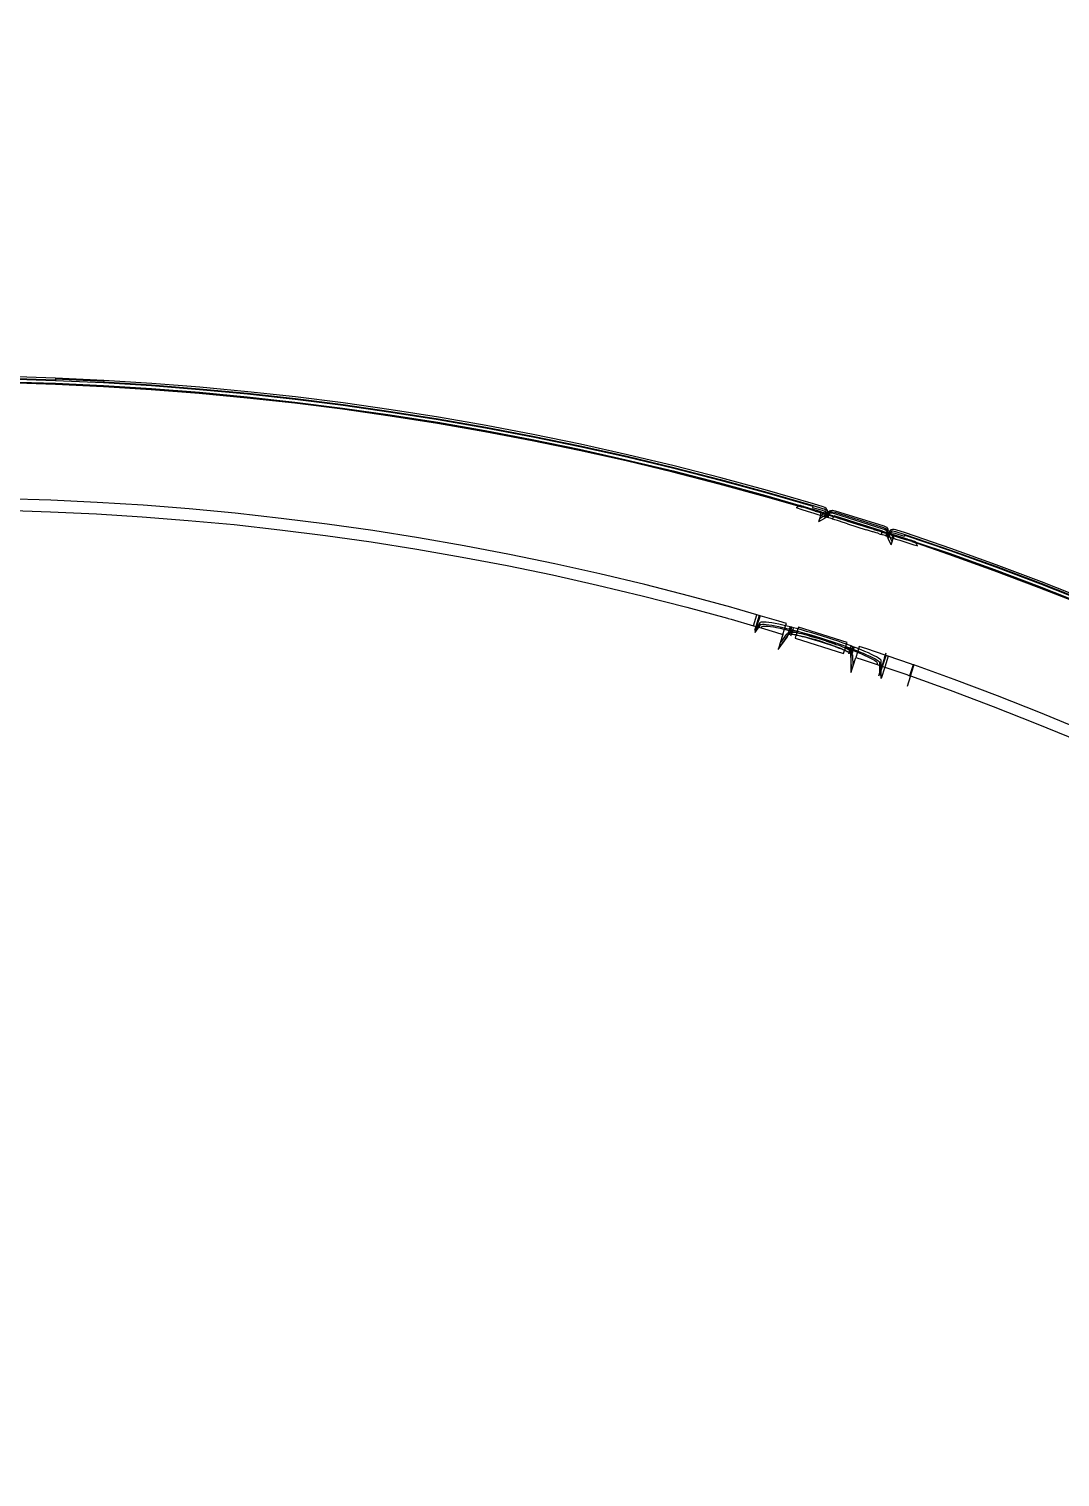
# Model space of a CAD drawing. Header units: millimetres. Extents: x 188.6 to 263.2, y 40.1 to 120.1.
# Drawn here: x 259.927 to 259.9849, y 57.914 to 57.9954 of the extents above; entities that cross this region are included whole.
import ezdxf

# ---------------------------------------------------------------- set-up
doc = ezdxf.new("R2010")
doc.units = ezdxf.units.MM
doc.layers.add('ARQ', color=8, linetype='Continuous')

# ---------------------------------------------------------------- blocks, each defined once
blk = doc.blocks.new('arq-3pav')
at = {"layer": 'ARQ'}
for p, q in [((54.920067, 17.718589), (54.917368, 17.718674)), ((54.91737, 17.718745), (54.92007, 17.71866)), ((54.917373, 17.718904), (54.920076, 17.718819)), ((54.917374, 17.718942), (54.920077, 17.718857)), ((54.920081, 17.718946), (54.917376, 17.719031)), ((54.922763, 17.718462), (54.920067, 17.718589)), ((54.92007, 17.71866), (54.922767, 17.718533)), ((54.920077, 17.718857), (54.920076, 17.718819)), ((54.920076, 17.718819), (54.922776, 17.718692)), ((54.920079, 17.718906), (54.920077, 17.718857)), ((54.920081, 17.718946), (54.920079, 17.718906)), ((54.920079, 17.718906), (54.922781, 17.718779)), ((54.922783, 17.718819), (54.920081, 17.718946)), ((54.922776, 17.718692), (54.925474, 17.718523)), ((54.922781, 17.718779), (54.922778, 17.71873)), ((54.922778, 17.71873), (54.925476, 17.718561)), ((54.925483, 17.71865), (54.922783, 17.718819)), ((54.925476, 17.718561), (54.928173, 17.718348)), ((54.928181, 17.718437), (54.925483, 17.71865)), ((54.925458, 17.718293), (54.922763, 17.718462)), ((54.922767, 17.718533), (54.925463, 17.718365)), ((54.92815, 17.718081), (54.925458, 17.718293)), ((54.925463, 17.718365), (54.928156, 17.718152)), ((54.925474, 17.718523), (54.92817, 17.71831)), ((54.930837, 17.717828), (54.92815, 17.718081)), ((54.928156, 17.718152), (54.930844, 17.7179)), ((54.92817, 17.71831), (54.930861, 17.718058)), ((54.928173, 17.718348), (54.930864, 17.718095)), ((54.930874, 17.718184), (54.928181, 17.718437)), ((54.933522, 17.717532), (54.930837, 17.717828)), ((54.930844, 17.7179), (54.93353, 17.717603)), ((54.930861, 17.718058), (54.933549, 17.71776)), ((54.930864, 17.718095), (54.933553, 17.717798)), ((54.933564, 17.717887), (54.930874, 17.718184)), ((54.933549, 17.71776), (54.936231, 17.717423)), ((54.933553, 17.717798), (54.936236, 17.717461)), ((54.936247, 17.717549), (54.933564, 17.717887)), ((54.9362, 17.717195), (54.933522, 17.717532)), ((54.93353, 17.717603), (54.93621, 17.717266)), ((54.938874, 17.716814), (54.9362, 17.717195)), ((54.93621, 17.717266), (54.938884, 17.716885)), ((54.936231, 17.717423), (54.938908, 17.717042)), ((54.936236, 17.717461), (54.938914, 17.71708)), ((54.938927, 17.717168), (54.936247, 17.717549)), ((54.938908, 17.717042), (54.941578, 17.716621)), ((54.938914, 17.71708), (54.941585, 17.716658)), ((54.941599, 17.716746), (54.938927, 17.717168)), ((54.941541, 17.716393), (54.938874, 17.716814)), ((54.938884, 17.716885), (54.941552, 17.716464)), ((54.944201, 17.715929), (54.941541, 17.716393)), ((54.941552, 17.716464), (54.944214, 17.716)), ((54.941578, 17.716621), (54.944242, 17.716156)), ((54.941585, 17.716658), (54.944249, 17.716193)), ((54.944265, 17.716281), (54.941599, 17.716746)), ((54.944242, 17.716156), (54.946897, 17.715652)), ((54.944249, 17.716193), (54.946905, 17.715689)), ((54.946922, 17.715777), (54.944265, 17.716281)), ((54.946852, 17.715426), (54.944201, 17.715929)), ((54.944214, 17.716), (54.946866, 17.715496)), ((54.949497, 17.71488), (54.946852, 17.715426)), ((54.946866, 17.715496), (54.949512, 17.71495)), ((54.946897, 17.715652), (54.949545, 17.715105)), ((54.946905, 17.715689), (54.949553, 17.715142)), ((54.949572, 17.715229), (54.946922, 17.715777)), ((54.952133, 17.714291), (54.949497, 17.71488)), ((54.949512, 17.71495), (54.952149, 17.714361)), ((54.949545, 17.715105), (54.952185, 17.714516)), ((54.949553, 17.715142), (54.952193, 17.714553)), ((54.952214, 17.71464), (54.949572, 17.715229)), ((54.952185, 17.714516), (54.954813, 17.713888)), ((54.952193, 17.714553), (54.954822, 17.713924)), ((54.954844, 17.714011), (54.952214, 17.71464)), ((54.954758, 17.713664), (54.952133, 17.714291)), ((54.952149, 17.714361), (54.954775, 17.713733)), ((54.957373, 17.712994), (54.954758, 17.713664)), ((54.954775, 17.713733), (54.957391, 17.713064)), ((54.954813, 17.713888), (54.957432, 17.713217)), ((54.954822, 17.713924), (54.957442, 17.713254)), ((54.957465, 17.71334), (54.954844, 17.714011)), ((54.959978, 17.712284), (54.957373, 17.712994)), ((54.957391, 17.713064), (54.959998, 17.712353)), ((54.957432, 17.713217), (54.960041, 17.712506)), ((54.957442, 17.713254), (54.960051, 17.712542)), ((54.960075, 17.712628), (54.957465, 17.71334)), ((54.919811, 17.712085), (54.917215, 17.712167)), ((54.922407, 17.711963), (54.919811, 17.712085)), ((54.961755, 17.711773), (54.959978, 17.712284)), ((54.959998, 17.712353), (54.961843, 17.711803)), ((54.960041, 17.712506), (54.962638, 17.711753)), ((54.960051, 17.712542), (54.962649, 17.711789)), ((54.962674, 17.711875), (54.960075, 17.712628)), ((54.917199, 17.711523), (54.919786, 17.711442)), ((54.919786, 17.711442), (54.922372, 17.71132)), ((54.922372, 17.71132), (54.924952, 17.711158)), ((54.924998, 17.7118), (54.922407, 17.711963)), ((54.92759, 17.711596), (54.924998, 17.7118)), ((54.930175, 17.711353), (54.92759, 17.711596)), ((54.932758, 17.711067), (54.930175, 17.711353)), ((54.961696, 17.711673), (54.961709, 17.711669)), ((54.961849, 17.711745), (54.961709, 17.711669)), ((54.961709, 17.711669), (54.961748, 17.711657)), ((54.961748, 17.711657), (54.961813, 17.711637)), ((54.961755, 17.711773), (54.961779, 17.711788)), ((54.961849, 17.711745), (54.961755, 17.711773)), ((54.961779, 17.711788), (54.961792, 17.711784)), ((54.961792, 17.711784), (54.961843, 17.711803)), ((54.961792, 17.711784), (54.96183, 17.711771)), ((54.961813, 17.711637), (54.961902, 17.711608)), ((54.96183, 17.711771), (54.961871, 17.711759)), ((54.961843, 17.711803), (54.96192, 17.71179)), ((54.961871, 17.711759), (54.961849, 17.711745)), ((54.961982, 17.711723), (54.961849, 17.711745)), ((54.96192, 17.71179), (54.961871, 17.711759)), ((54.961871, 17.711759), (54.961895, 17.711752)), ((54.961895, 17.711752), (54.961982, 17.711723)), ((54.961902, 17.711608), (54.962015, 17.711572)), ((54.961933, 17.711786), (54.96192, 17.71179)), ((54.961969, 17.711774), (54.961933, 17.711786)), ((54.962031, 17.711755), (54.961969, 17.711774)), ((54.961982, 17.711723), (54.962094, 17.711688)), ((54.962015, 17.711572), (54.962313, 17.711479)), ((54.962031, 17.711755), (54.962067, 17.711744)), ((54.962067, 17.711744), (54.962091, 17.711736)), ((54.962103, 17.711732), (54.962091, 17.711736)), ((54.962116, 17.711728), (54.962091, 17.711736)), ((54.962766, 17.711476), (54.962094, 17.711688)), ((54.962138, 17.711721), (54.962103, 17.711732)), ((54.962138, 17.711721), (54.962116, 17.711728)), ((54.962196, 17.711703), (54.962138, 17.711721)), ((54.962224, 17.711694), (54.962196, 17.711703)), ((54.962224, 17.711694), (54.962249, 17.711686)), ((54.962249, 17.711686), (54.962277, 17.711677)), ((54.962303, 17.711669), (54.962277, 17.711677)), ((54.962331, 17.71166), (54.962303, 17.711669)), ((54.962313, 17.711479), (54.962494, 17.711421)), ((54.962354, 17.711653), (54.962331, 17.71166)), ((54.962354, 17.711653), (54.962378, 17.711645)), ((54.962502, 17.711606), (54.962378, 17.711645)), ((54.962494, 17.711421), (54.962695, 17.711358)), ((54.962607, 17.711574), (54.962502, 17.711606)), ((54.962502, 17.711606), (54.962592, 17.711601)), ((54.962592, 17.711601), (54.963123, 17.711438)), ((54.962646, 17.711561), (54.962607, 17.711574)), ((54.962638, 17.711753), (54.962617, 17.711684)), ((54.962617, 17.711684), (54.96315, 17.711521)), ((54.962678, 17.711551), (54.962646, 17.711561)), ((54.962649, 17.711789), (54.963182, 17.711625)), ((54.963209, 17.711711), (54.962674, 17.711875)), ((54.962678, 17.711551), (54.962707, 17.711542)), ((54.962695, 17.711358), (54.962914, 17.711289)), ((54.962707, 17.711542), (54.962735, 17.711533)), ((54.962735, 17.711533), (54.962763, 17.711524)), ((54.962848, 17.711497), (54.962763, 17.711524)), ((54.962766, 17.711476), (54.962982, 17.711408)), ((54.96287, 17.711491), (54.962848, 17.711497)), ((54.96287, 17.711491), (54.962905, 17.711479)), ((54.962905, 17.711479), (54.96292, 17.711475)), ((54.962914, 17.711289), (54.963062, 17.711243)), ((54.96292, 17.711475), (54.962943, 17.711467)), ((54.962943, 17.711467), (54.962973, 17.711458)), ((54.962973, 17.711458), (54.96299, 17.711452)), ((54.962982, 17.711408), (54.963102, 17.71137)), ((54.963022, 17.711443), (54.96299, 17.711452)), ((54.963056, 17.711224), (54.962998, 17.711039)), ((54.963056, 17.711431), (54.963022, 17.711443)), ((54.963077, 17.711425), (54.963056, 17.711431)), ((54.963062, 17.711243), (54.963056, 17.711224)), ((54.963056, 17.711224), (54.963078, 17.711237)), ((54.963062, 17.711243), (54.963102, 17.71137)), ((54.963062, 17.711243), (54.963078, 17.711237)), ((54.963077, 17.711425), (54.963097, 17.711419)), ((54.963078, 17.711237), (54.963233, 17.711329)), ((54.963078, 17.711237), (54.963151, 17.711215)), ((54.963097, 17.711419), (54.963115, 17.711414)), ((54.963115, 17.711414), (54.963102, 17.71137)), ((54.963102, 17.71137), (54.963216, 17.711335)), ((54.963123, 17.711438), (54.963115, 17.711414)), ((54.963115, 17.711414), (54.96313, 17.711409)), ((54.963157, 17.7114), (54.96313, 17.711409)), ((54.96315, 17.711521), (54.963249, 17.711484)), ((54.963178, 17.711393), (54.963157, 17.7114)), ((54.963214, 17.711382), (54.963178, 17.711393)), ((54.963182, 17.711625), (54.963262, 17.711596)), ((54.963311, 17.711669), (54.963209, 17.711711)), ((54.963258, 17.711369), (54.963214, 17.711382)), ((54.963216, 17.711335), (54.963233, 17.711329)), ((54.963233, 17.711329), (54.963285, 17.71136)), ((54.963233, 17.711329), (54.963358, 17.711291)), ((54.963337, 17.71124), (54.963244, 17.711185)), ((54.963249, 17.711484), (54.96333, 17.711447)), ((54.963285, 17.71136), (54.963258, 17.711369)), ((54.963262, 17.711596), (54.963328, 17.71156)), ((54.963285, 17.71136), (54.963299, 17.711355)), ((54.963299, 17.711355), (54.96333, 17.711345)), ((54.963387, 17.711614), (54.963311, 17.711669)), ((54.96333, 17.711447), (54.963311, 17.711372)), ((54.96333, 17.711345), (54.963311, 17.711372)), ((54.963337, 17.71124), (54.963313, 17.711163)), ((54.963328, 17.71156), (54.963383, 17.711517)), ((54.96333, 17.711345), (54.963343, 17.711341)), ((54.963358, 17.711291), (54.963337, 17.71124)), ((54.963399, 17.711277), (54.963337, 17.71124)), ((54.963343, 17.711341), (54.963367, 17.711334)), ((54.963358, 17.711291), (54.963367, 17.711334)), ((54.963358, 17.711291), (54.963399, 17.711277)), ((54.963363, 17.711148), (54.963399, 17.711277)), ((54.963367, 17.711334), (54.963379, 17.711373)), ((54.963367, 17.711334), (54.963386, 17.711328)), ((54.963367, 17.711334), (54.9634, 17.711323)), ((54.963379, 17.711373), (54.963387, 17.711448)), ((54.963425, 17.711371), (54.963379, 17.711373)), ((54.963387, 17.711448), (54.963383, 17.711517)), ((54.963386, 17.711328), (54.9634, 17.711323)), ((54.963417, 17.711318), (54.963386, 17.711328)), ((54.963439, 17.711547), (54.963387, 17.711614)), ((54.963399, 17.711277), (54.963417, 17.711318)), ((54.963413, 17.711272), (54.963399, 17.711277)), ((54.963417, 17.711318), (54.9634, 17.711323)), ((54.963454, 17.711259), (54.963413, 17.711272)), ((54.963415, 17.711131), (54.963454, 17.711259)), ((54.963417, 17.711318), (54.963441, 17.711288)), ((54.963417, 17.711318), (54.963456, 17.711306)), ((54.963459, 17.711384), (54.963425, 17.711371)), ((54.963465, 17.711466), (54.963439, 17.711547)), ((54.963441, 17.711288), (54.963456, 17.711306)), ((54.963454, 17.711259), (54.963456, 17.711306)), ((54.96347, 17.711301), (54.963454, 17.711259)), ((54.963523, 17.711238), (54.963454, 17.711259)), ((54.963456, 17.711306), (54.963467, 17.711372)), ((54.963456, 17.711306), (54.96347, 17.711301)), ((54.963459, 17.711384), (54.963465, 17.711466)), ((54.963459, 17.711384), (54.963467, 17.711372)), ((54.963512, 17.711407), (54.96347, 17.711301)), ((54.96347, 17.711301), (54.963505, 17.711291)), ((54.96349, 17.711108), (54.963523, 17.711238)), ((54.963505, 17.711291), (54.963517, 17.711287)), ((54.963541, 17.711279), (54.963505, 17.711291)), ((54.96361, 17.711494), (54.963512, 17.711407)), ((54.963517, 17.711287), (54.963541, 17.711279)), ((54.963541, 17.711279), (54.963523, 17.711238)), ((54.963616, 17.711209), (54.963523, 17.711238)), ((54.963617, 17.711483), (54.963535, 17.711405)), ((54.963535, 17.711405), (54.963586, 17.711383)), ((54.963541, 17.711279), (54.963577, 17.711352)), ((54.963541, 17.711279), (54.963569, 17.71127)), ((54.963626, 17.711252), (54.963569, 17.71127)), ((54.963577, 17.711352), (54.963586, 17.711383)), ((54.963639, 17.711438), (54.963586, 17.711383)), ((54.963586, 17.711383), (54.963698, 17.711377)), ((54.963617, 17.711483), (54.96361, 17.711494)), ((54.963617, 17.711483), (54.963736, 17.711524)), ((54.963617, 17.711483), (54.963639, 17.711438)), ((54.963643, 17.711247), (54.963626, 17.711252)), ((54.963639, 17.711438), (54.963745, 17.711439)), ((54.963643, 17.711247), (54.963668, 17.711239)), ((54.963668, 17.711239), (54.963683, 17.711234)), ((54.963683, 17.711234), (54.963722, 17.711222)), ((54.963698, 17.711377), (54.963844, 17.711345)), ((54.963736, 17.711217), (54.963722, 17.711222)), ((54.963736, 17.711524), (54.963892, 17.711498)), ((54.963745, 17.711439), (54.963865, 17.711413)), ((54.963793, 17.711199), (54.963806, 17.711225)), ((54.963806, 17.711225), (54.966535, 17.710365)), ((54.963844, 17.711345), (54.966572, 17.710485)), ((54.963865, 17.711413), (54.966594, 17.710553)), ((54.963892, 17.711498), (54.966621, 17.710638)), ((54.924952, 17.711158), (54.927534, 17.710954)), ((54.927534, 17.710954), (54.93011, 17.710713)), ((54.93011, 17.710713), (54.932683, 17.710428)), ((54.932683, 17.710428), (54.93525, 17.710105)), ((54.935335, 17.710743), (54.932758, 17.711067)), ((54.937908, 17.710377), (54.935335, 17.710743)), ((54.963282, 17.711065), (54.962942, 17.710863)), ((54.962998, 17.711039), (54.962942, 17.710863)), ((54.963244, 17.711185), (54.962998, 17.711039)), ((54.963151, 17.711215), (54.963244, 17.711185)), ((54.963244, 17.711185), (54.963313, 17.711163)), ((54.963313, 17.711163), (54.963282, 17.711065)), ((54.96335, 17.711105), (54.963282, 17.711065)), ((54.963313, 17.711163), (54.963363, 17.711148)), ((54.96335, 17.711105), (54.963363, 17.711148)), ((54.963402, 17.711135), (54.96335, 17.711105)), ((54.963363, 17.711148), (54.963402, 17.711135)), ((54.963415, 17.711131), (54.963402, 17.711135)), ((54.963455, 17.711118), (54.963415, 17.711131)), ((54.96349, 17.711108), (54.963455, 17.711118)), ((54.963522, 17.711098), (54.96349, 17.711108)), ((54.963613, 17.711069), (54.963522, 17.711098)), ((54.963665, 17.711052), (54.963613, 17.711069)), ((54.963733, 17.711172), (54.963616, 17.711209)), ((54.963727, 17.711033), (54.963665, 17.711052)), ((54.963744, 17.711028), (54.963727, 17.711033)), ((54.963785, 17.711157), (54.963733, 17.711172)), ((54.963757, 17.711211), (54.963736, 17.711217)), ((54.963744, 17.711028), (54.963785, 17.711157)), ((54.963863, 17.710989), (54.963744, 17.711028)), ((54.963793, 17.711199), (54.963757, 17.711211)), ((54.963785, 17.711157), (54.963793, 17.711199)), ((54.963873, 17.711127), (54.963785, 17.711157)), ((54.963793, 17.711199), (54.963833, 17.711187)), ((54.964064, 17.711114), (54.963833, 17.711187)), ((54.963941, 17.710966), (54.963863, 17.710989)), ((54.963995, 17.711089), (54.963873, 17.711127)), ((54.96402, 17.71094), (54.963941, 17.710966)), ((54.964033, 17.711077), (54.963995, 17.711089)), ((54.964193, 17.710886), (54.96402, 17.71094)), ((54.964211, 17.711021), (54.964033, 17.711077)), ((54.964064, 17.711114), (54.964111, 17.711099)), ((54.964133, 17.711092), (54.964111, 17.711099)), ((54.964156, 17.711085), (54.964133, 17.711092)), ((54.964156, 17.711085), (54.964208, 17.711069)), ((54.964225, 17.710876), (54.964193, 17.710886)), ((54.964208, 17.711069), (54.964246, 17.711057)), ((54.964276, 17.711001), (54.964211, 17.711021)), ((54.964515, 17.710785), (54.964225, 17.710876)), ((54.964246, 17.711057), (54.964289, 17.711043)), ((54.964563, 17.71091), (54.964276, 17.711001)), ((54.964323, 17.711033), (54.964289, 17.711043)), ((54.964323, 17.711033), (54.964352, 17.711024)), ((54.964352, 17.711024), (54.964367, 17.711019)), ((54.964367, 17.711019), (54.964405, 17.711006)), ((54.964405, 17.711006), (54.964454, 17.710991)), ((54.964454, 17.710991), (54.964488, 17.71098)), ((54.964488, 17.71098), (54.96451, 17.710973)), ((54.96451, 17.710973), (54.964527, 17.710968)), ((54.964579, 17.710764), (54.964515, 17.710785)), ((54.96458, 17.710951), (54.964527, 17.710968)), ((54.964607, 17.710896), (54.964563, 17.71091)), ((54.964579, 17.710764), (54.965636, 17.71043)), ((54.96458, 17.710951), (54.964598, 17.710946)), ((54.964598, 17.710946), (54.964628, 17.710937)), ((54.964843, 17.710821), (54.964607, 17.710896)), ((54.964791, 17.710885), (54.964628, 17.710937)), ((54.96481, 17.710878), (54.964791, 17.710885)), ((54.96481, 17.710878), (54.964877, 17.710858)), ((54.965148, 17.710725), (54.964843, 17.710821)), ((54.964877, 17.710858), (54.965446, 17.710678)), ((54.965454, 17.710629), (54.965148, 17.710725)), ((54.965446, 17.710678), (54.965487, 17.710665)), ((54.96569, 17.710554), (54.965454, 17.710629)), ((54.965513, 17.710657), (54.965487, 17.710665)), ((54.965513, 17.710657), (54.96553, 17.710652)), ((54.965695, 17.7106), (54.96553, 17.710652)), ((54.965701, 17.710411), (54.965636, 17.71043)), ((54.965734, 17.710541), (54.96569, 17.710554)), ((54.965695, 17.7106), (54.965725, 17.710591)), ((54.965991, 17.710319), (54.965701, 17.710411)), ((54.965743, 17.710584), (54.965725, 17.710591)), ((54.966021, 17.710451), (54.965734, 17.710541)), ((54.965796, 17.710568), (54.965743, 17.710584)), ((54.965796, 17.710568), (54.965813, 17.710563)), ((54.965813, 17.710563), (54.965825, 17.710559)), ((54.965825, 17.710559), (54.96584, 17.710554)), ((54.96584, 17.710554), (54.96588, 17.710541)), ((54.96588, 17.710541), (54.965932, 17.710525)), ((54.965932, 17.710525), (54.965957, 17.710518)), ((54.965957, 17.710518), (54.965972, 17.710513)), ((54.965972, 17.710513), (54.966001, 17.710504)), ((54.966034, 17.710493), (54.966001, 17.710504)), ((54.966086, 17.71043), (54.966021, 17.710451)), ((54.966034, 17.710493), (54.966099, 17.710473)), ((54.966263, 17.710374), (54.966086, 17.71043)), ((54.966099, 17.710473), (54.966135, 17.710461)), ((54.966135, 17.710461), (54.966168, 17.710451)), ((54.966168, 17.710451), (54.966212, 17.710437)), ((54.966212, 17.710437), (54.966259, 17.710422)), ((54.966259, 17.710422), (54.966282, 17.710415)), ((54.966282, 17.710415), (54.96634, 17.710396)), ((54.966572, 17.710485), (54.966711, 17.710428)), ((54.966594, 17.710553), (54.966708, 17.710505)), ((54.966621, 17.710638), (54.966763, 17.71057)), ((54.966708, 17.710505), (54.966794, 17.710443)), ((54.966711, 17.710428), (54.966805, 17.710368)), ((54.966763, 17.71057), (54.966838, 17.710467)), ((54.966794, 17.710443), (54.966838, 17.710467)), ((54.966805, 17.710368), (54.966794, 17.710443)), ((54.96685, 17.710472), (54.966838, 17.710467)), ((54.96686, 17.710357), (54.966838, 17.710467)), ((54.96688, 17.710345), (54.96685, 17.710472)), ((54.96702, 17.710418), (54.966952, 17.710367)), ((54.967101, 17.710444), (54.96702, 17.710418)), ((54.967195, 17.710444), (54.967101, 17.710444)), ((54.967302, 17.71042), (54.967195, 17.710444)), ((54.967835, 17.710248), (54.967302, 17.71042)), ((54.93525, 17.710105), (54.937812, 17.709741)), ((54.937812, 17.709741), (54.940369, 17.709337)), ((54.940474, 17.709972), (54.937908, 17.710377)), ((54.943035, 17.709526), (54.940474, 17.709972)), ((54.966023, 17.710309), (54.965991, 17.710319)), ((54.966196, 17.710254), (54.966023, 17.710309)), ((54.966275, 17.710229), (54.966196, 17.710254)), ((54.966301, 17.710362), (54.966263, 17.710374)), ((54.966352, 17.710205), (54.966275, 17.710229)), ((54.966423, 17.710323), (54.966301, 17.710362)), ((54.966406, 17.710375), (54.96634, 17.710396)), ((54.966352, 17.710205), (54.966472, 17.710167)), ((54.966435, 17.710366), (54.966406, 17.710375)), ((54.966513, 17.710297), (54.966423, 17.710323)), ((54.966497, 17.710347), (54.966435, 17.710366)), ((54.966513, 17.710297), (54.966472, 17.710167)), ((54.966488, 17.710162), (54.966472, 17.710167)), ((54.96655, 17.710143), (54.966488, 17.710162)), ((54.966497, 17.710347), (54.96653, 17.710336)), ((54.96653, 17.710336), (54.966513, 17.710297)), ((54.966563, 17.710279), (54.966513, 17.710297)), ((54.966535, 17.710365), (54.96653, 17.710336)), ((54.96653, 17.710336), (54.966562, 17.710326)), ((54.966694, 17.710098), (54.96655, 17.710143)), ((54.966562, 17.710326), (54.966578, 17.710321)), ((54.966681, 17.710242), (54.966563, 17.710279)), ((54.966578, 17.710321), (54.966596, 17.710316)), ((54.966609, 17.710312), (54.966596, 17.710316)), ((54.966622, 17.710307), (54.966609, 17.710312)), ((54.966655, 17.710297), (54.966622, 17.710307)), ((54.96668, 17.710289), (54.966655, 17.710297)), ((54.966741, 17.71027), (54.96668, 17.710289)), ((54.966774, 17.710213), (54.966681, 17.710242)), ((54.966725, 17.710088), (54.966694, 17.710098)), ((54.966774, 17.710213), (54.966725, 17.710088)), ((54.966761, 17.710076), (54.966725, 17.710088)), ((54.966758, 17.710265), (54.966741, 17.71027)), ((54.966758, 17.710265), (54.966783, 17.710257)), ((54.966801, 17.710064), (54.966761, 17.710076)), ((54.966774, 17.710213), (54.966783, 17.710257)), ((54.966842, 17.710191), (54.966774, 17.710213)), ((54.966795, 17.710337), (54.966783, 17.710257)), ((54.966806, 17.710249), (54.966783, 17.710257)), ((54.966819, 17.710246), (54.966783, 17.710257)), ((54.966805, 17.710368), (54.966795, 17.710337)), ((54.966814, 17.71006), (54.966801, 17.710064)), ((54.966805, 17.710368), (54.96686, 17.710357)), ((54.966806, 17.710249), (54.966819, 17.710246)), ((54.966842, 17.710191), (54.966814, 17.71006)), ((54.966839, 17.710005), (54.966814, 17.71006)), ((54.966814, 17.71006), (54.966852, 17.710047)), ((54.966819, 17.710246), (54.966853, 17.710235)), ((54.966852, 17.710047), (54.966839, 17.710005)), ((54.966871, 17.709933), (54.966839, 17.710005)), ((54.966853, 17.710235), (54.966842, 17.710191)), ((54.966897, 17.710174), (54.966842, 17.710191)), ((54.966897, 17.710174), (54.966852, 17.710047)), ((54.966852, 17.710047), (54.966903, 17.710032)), ((54.966853, 17.710235), (54.96688, 17.710345)), ((54.966897, 17.710291), (54.966853, 17.710235)), ((54.966853, 17.710235), (54.966867, 17.71023)), ((54.966867, 17.71023), (54.96687, 17.710207)), ((54.966879, 17.710227), (54.966867, 17.71023)), ((54.96687, 17.710207), (54.966906, 17.710218)), ((54.966871, 17.709933), (54.966903, 17.710032)), ((54.967035, 17.709572), (54.966871, 17.709933)), ((54.966897, 17.710291), (54.966879, 17.710227)), ((54.966879, 17.710227), (54.966906, 17.710218)), ((54.966897, 17.710291), (54.966911, 17.710296)), ((54.966906, 17.710218), (54.966897, 17.710174)), ((54.966927, 17.710108), (54.966897, 17.710174)), ((54.966897, 17.710174), (54.966939, 17.710162)), ((54.966903, 17.710032), (54.966927, 17.710108)), ((54.966903, 17.710032), (54.966971, 17.71001)), ((54.966906, 17.710218), (54.966923, 17.710213)), ((54.966952, 17.710367), (54.966911, 17.710296)), ((54.96693, 17.710266), (54.966911, 17.710296)), ((54.966923, 17.710213), (54.966957, 17.710202)), ((54.966927, 17.710108), (54.966939, 17.710162)), ((54.966971, 17.71001), (54.966927, 17.710108)), ((54.96697, 17.710241), (54.96693, 17.710266)), ((54.966957, 17.710202), (54.966939, 17.710162)), ((54.966939, 17.710162), (54.967063, 17.710122)), ((54.96697, 17.710241), (54.966957, 17.710202)), ((54.966957, 17.710202), (54.96698, 17.710194)), ((54.967006, 17.710307), (54.96697, 17.710241)), ((54.966971, 17.71001), (54.967065, 17.709981)), ((54.96709, 17.709748), (54.966971, 17.71001)), ((54.967025, 17.710201), (54.96698, 17.710194)), ((54.96698, 17.710194), (54.967024, 17.710181)), ((54.967049, 17.710361), (54.967006, 17.710307)), ((54.967024, 17.710181), (54.967038, 17.710176)), ((54.967051, 17.710172), (54.967024, 17.710181)), ((54.967025, 17.710201), (54.967053, 17.710274)), ((54.967035, 17.709572), (54.96709, 17.709748)), ((54.967038, 17.710176), (54.967051, 17.710172)), ((54.967065, 17.710168), (54.967038, 17.710176)), ((54.967049, 17.710361), (54.967118, 17.710365)), ((54.967065, 17.710168), (54.967051, 17.710172)), ((54.967051, 17.710172), (54.967063, 17.710122)), ((54.967053, 17.710274), (54.967139, 17.710258)), ((54.967063, 17.710122), (54.967138, 17.709957)), ((54.967063, 17.710122), (54.967081, 17.710116)), ((54.9671, 17.710157), (54.967065, 17.710168)), ((54.967065, 17.709981), (54.967138, 17.709957)), ((54.967081, 17.710116), (54.967195, 17.710079)), ((54.96709, 17.709748), (54.967149, 17.709933)), ((54.967116, 17.710152), (54.9671, 17.710157)), ((54.967145, 17.710142), (54.967116, 17.710152)), ((54.967118, 17.710365), (54.967193, 17.710356)), ((54.967138, 17.709957), (54.967155, 17.709952)), ((54.967138, 17.709957), (54.967149, 17.709933)), ((54.967139, 17.710258), (54.967242, 17.710231)), ((54.967169, 17.710135), (54.967145, 17.710142)), ((54.967149, 17.709933), (54.967155, 17.709952)), ((54.967155, 17.709952), (54.967195, 17.710079)), ((54.967155, 17.709952), (54.967301, 17.709905)), ((54.967194, 17.710127), (54.967169, 17.710135)), ((54.967193, 17.710356), (54.967275, 17.710335)), ((54.967194, 17.710127), (54.967209, 17.710123)), ((54.967195, 17.710079), (54.967209, 17.710123)), ((54.967195, 17.710079), (54.967314, 17.710042)), ((54.967209, 17.710123), (54.967216, 17.710147)), ((54.967226, 17.710117), (54.967209, 17.710123)), ((54.967216, 17.710147), (54.967744, 17.709976)), ((54.967246, 17.71011), (54.967226, 17.710117)), ((54.967242, 17.710231), (54.967772, 17.710059)), ((54.967246, 17.71011), (54.967296, 17.710095)), ((54.967275, 17.710335), (54.967807, 17.710163)), ((54.967312, 17.71009), (54.967296, 17.710095)), ((54.967333, 17.710083), (54.967296, 17.710095)), ((54.967301, 17.709905), (54.967521, 17.709837)), ((54.967333, 17.710083), (54.967312, 17.71009)), ((54.967314, 17.710042), (54.967531, 17.709974)), ((54.967351, 17.710077), (54.967333, 17.710083)), ((54.967376, 17.710069), (54.967351, 17.710077)), ((54.967394, 17.710064), (54.967376, 17.710069)), ((54.967408, 17.71006), (54.967394, 17.710064)), ((54.967408, 17.71006), (54.967454, 17.710045)), ((54.967488, 17.710034), (54.967454, 17.710045)), ((54.967514, 17.710026), (54.967488, 17.710034)), ((54.967514, 17.710026), (54.967549, 17.710015)), ((54.967521, 17.709837), (54.9682, 17.709622)), ((54.967531, 17.709974), (54.96773, 17.709911)), ((54.967585, 17.710004), (54.967549, 17.710015)), ((54.967613, 17.709995), (54.967585, 17.710004)), ((54.967613, 17.709995), (54.967645, 17.709985)), ((54.967769, 17.709946), (54.967645, 17.709985)), ((54.96773, 17.709911), (54.967908, 17.709855)), ((54.967744, 17.709976), (54.967821, 17.709929)), ((54.967821, 17.709929), (54.967769, 17.709946)), ((54.967795, 17.710127), (54.967772, 17.710059)), ((54.967795, 17.710127), (54.970353, 17.709254)), ((54.967807, 17.710163), (54.970366, 17.709289)), ((54.967945, 17.70989), (54.967821, 17.709929)), ((54.970395, 17.709374), (54.967835, 17.710248)), ((54.968202, 17.709762), (54.967908, 17.709855)), ((54.967945, 17.70989), (54.967969, 17.709882)), ((54.968047, 17.709858), (54.967969, 17.709882)), ((54.968099, 17.709841), (54.968047, 17.709858)), ((54.968127, 17.709833), (54.968099, 17.709841)), ((54.968186, 17.709814), (54.968127, 17.709833)), ((54.968207, 17.709808), (54.968186, 17.709814)), ((54.968186, 17.709814), (54.96822, 17.709804)), ((54.9682, 17.709622), (54.968314, 17.709587)), ((54.968202, 17.709762), (54.968314, 17.709727)), ((54.968232, 17.7098), (54.968207, 17.709808)), ((54.968232, 17.7098), (54.96822, 17.709804)), ((54.968292, 17.709781), (54.968232, 17.7098)), ((54.968354, 17.709761), (54.968292, 17.709781)), ((54.968314, 17.709727), (54.968402, 17.7097)), ((54.96839, 17.70975), (54.968354, 17.709761)), ((54.968403, 17.709746), (54.96839, 17.70975)), ((54.968402, 17.7097), (54.968426, 17.709692)), ((54.968403, 17.709746), (54.968474, 17.709712)), ((54.968426, 17.709692), (54.968403, 17.709746)), ((54.968426, 17.709692), (54.968466, 17.709679)), ((54.968436, 17.709668), (54.968426, 17.709692)), ((54.968507, 17.709526), (54.968436, 17.709668)), ((54.968466, 17.709679), (54.968504, 17.709667)), ((54.968474, 17.709712), (54.968504, 17.709667)), ((54.968474, 17.709712), (54.970301, 17.709104)), ((54.968504, 17.709667), (54.968517, 17.709663)), ((54.970277, 17.709036), (54.968517, 17.709663)), ((54.940369, 17.709337), (54.94292, 17.708892)), ((54.94292, 17.708892), (54.945462, 17.70841)), ((54.945587, 17.709041), (54.943035, 17.709526)), ((54.948129, 17.708516), (54.945587, 17.709041)), ((54.968314, 17.709587), (54.968403, 17.709559)), ((54.968403, 17.709559), (54.968468, 17.709538)), ((54.968468, 17.709538), (54.968507, 17.709526)), ((54.968507, 17.709526), (54.968519, 17.709522)), ((54.972818, 17.708125), (54.970277, 17.709036)), ((54.970301, 17.709104), (54.972843, 17.708192)), ((54.970353, 17.709254), (54.972898, 17.708341)), ((54.970366, 17.709289), (54.972911, 17.708376)), ((54.972941, 17.70846), (54.970395, 17.709374)), ((54.945462, 17.70841), (54.947994, 17.707887)), ((54.950667, 17.707949), (54.948129, 17.708516)), ((54.975345, 17.707172), (54.972818, 17.708125)), ((54.972843, 17.708192), (54.975371, 17.707239)), ((54.972898, 17.708341), (54.975428, 17.707387)), ((54.972911, 17.708376), (54.975442, 17.707423)), ((54.975474, 17.707506), (54.972941, 17.70846)), ((54.947994, 17.707887), (54.950523, 17.707322)), ((54.950523, 17.707322), (54.953039, 17.706721)), ((54.953194, 17.707346), (54.950667, 17.707949)), ((54.95571, 17.706702), (54.953194, 17.707346)), ((54.977857, 17.706181), (54.975345, 17.707172)), ((54.975371, 17.707239), (54.977884, 17.706247)), ((54.975428, 17.707387), (54.977943, 17.706395)), ((54.975442, 17.707423), (54.977958, 17.70643)), ((54.977991, 17.706513), (54.975474, 17.707506)), ((54.953039, 17.706721), (54.955545, 17.706079)), ((54.958031, 17.706069), (54.95571, 17.706702)), ((54.955545, 17.706079), (54.957837, 17.705454)), ((54.958074, 17.706057), (54.958031, 17.706069)), ((54.958216, 17.706018), (54.958074, 17.706057)), ((54.959491, 17.705648), (54.958216, 17.706018)), ((54.959297, 17.705034), (54.959491, 17.705648)), ((54.95962, 17.705611), (54.959426, 17.704997)), ((54.959663, 17.705598), (54.959469, 17.704984)), ((54.95962, 17.705611), (54.959491, 17.705648)), ((54.959663, 17.705598), (54.95962, 17.705611)), ((54.960712, 17.705294), (54.959663, 17.705598)), ((54.957837, 17.705454), (54.95788, 17.705442)), ((54.95788, 17.705442), (54.958041, 17.705398)), ((54.958041, 17.705398), (54.959297, 17.705034)), ((54.959297, 17.705034), (54.959426, 17.704997)), ((54.959426, 17.704997), (54.959354, 17.704766)), ((54.959439, 17.704888), (54.959354, 17.704766)), ((54.959585, 17.704951), (54.959368, 17.704662)), ((54.959395, 17.704749), (54.959368, 17.704662)), ((54.959439, 17.704888), (54.959395, 17.704749)), ((54.959426, 17.704997), (54.959469, 17.704984)), ((54.959469, 17.704984), (54.959439, 17.704888)), ((54.9595, 17.704975), (54.959439, 17.704888)), ((54.959469, 17.704984), (54.9595, 17.704975)), ((54.959651, 17.705192), (54.9595, 17.704975)), ((54.9595, 17.704975), (54.959585, 17.704951)), ((54.959654, 17.705051), (54.959585, 17.704951)), ((54.959585, 17.704951), (54.959728, 17.704909)), ((54.959674, 17.705217), (54.959651, 17.705192)), ((54.959677, 17.705076), (54.959654, 17.705051)), ((54.95972, 17.705234), (54.959674, 17.705217)), ((54.959724, 17.705093), (54.959677, 17.705076)), ((54.959792, 17.705243), (54.95972, 17.705234)), ((54.959796, 17.7051), (54.959724, 17.705093)), ((54.959728, 17.704909), (54.959769, 17.704968)), ((54.959728, 17.704909), (54.960528, 17.704678)), ((54.959769, 17.704968), (54.959791, 17.704992)), ((54.959791, 17.704992), (54.959837, 17.705008)), ((54.959889, 17.705243), (54.959792, 17.705243)), ((54.959892, 17.7051), (54.959796, 17.7051)), ((54.959837, 17.705008), (54.959906, 17.705015)), ((54.960011, 17.705234), (54.959889, 17.705243)), ((54.960013, 17.705091), (54.959892, 17.7051)), ((54.959906, 17.705015), (54.959999, 17.705015)), ((54.959999, 17.705015), (54.960116, 17.705007)), ((54.960155, 17.705217), (54.960011, 17.705234)), ((54.960156, 17.705074), (54.960013, 17.705091)), ((54.960116, 17.705007), (54.960253, 17.704989)), ((54.960322, 17.705191), (54.960155, 17.705217)), ((54.960322, 17.705048), (54.960156, 17.705074)), ((54.960253, 17.704989), (54.960413, 17.704965)), ((54.96051, 17.705158), (54.960322, 17.705191)), ((54.960508, 17.705015), (54.960322, 17.705048)), ((54.960413, 17.704965), (54.960593, 17.704933)), ((54.960713, 17.704974), (54.960508, 17.705015)), ((54.960718, 17.705116), (54.96051, 17.705158)), ((54.960593, 17.704933), (54.96079, 17.704893)), ((54.961145, 17.705162), (54.960712, 17.705294)), ((54.960936, 17.704925), (54.960713, 17.704974)), ((54.960944, 17.705066), (54.960718, 17.705116)), ((54.96079, 17.704893), (54.961004, 17.704846)), ((54.961058, 17.704889), (54.960936, 17.704925)), ((54.961103, 17.705029), (54.960944, 17.705066)), ((54.960951, 17.704548), (54.961042, 17.704837)), ((54.961004, 17.704846), (54.961042, 17.704837)), ((54.961042, 17.704837), (54.961058, 17.704889)), ((54.961042, 17.704837), (54.961233, 17.704792)), ((54.961058, 17.704889), (54.961103, 17.705029)), ((54.961174, 17.704868), (54.961058, 17.704889)), ((54.961103, 17.705029), (54.961145, 17.705162)), ((54.961185, 17.705009), (54.961103, 17.705029)), ((54.961322, 17.704832), (54.961174, 17.704868)), ((54.961363, 17.704965), (54.961185, 17.705009)), ((54.961233, 17.704792), (54.961304, 17.704774)), ((54.961249, 17.704615), (54.961296, 17.70475)), ((54.961296, 17.70475), (54.961304, 17.704774)), ((54.961304, 17.704774), (54.961322, 17.704832)), ((54.961304, 17.704774), (54.961325, 17.704769)), ((54.961309, 17.70466), (54.961317, 17.704758)), ((54.961317, 17.704758), (54.961325, 17.704769)), ((54.961322, 17.704832), (54.961344, 17.704916)), ((54.961361, 17.704823), (54.961322, 17.704832)), ((54.961325, 17.704769), (54.961361, 17.704823)), ((54.961325, 17.704769), (54.961401, 17.70475)), ((54.961363, 17.704965), (54.961344, 17.704916)), ((54.961361, 17.704823), (54.961344, 17.704916)), ((54.961361, 17.704823), (54.961394, 17.704897)), ((54.961411, 17.70481), (54.961361, 17.704823)), ((54.96137, 17.704986), (54.961363, 17.704965)), ((54.961412, 17.704953), (54.961363, 17.704965)), ((54.961376, 17.704672), (54.961401, 17.70475)), ((54.961394, 17.704897), (54.961412, 17.704953)), ((54.961401, 17.70475), (54.961411, 17.70481)), ((54.961401, 17.70475), (54.961477, 17.704732)), ((54.961411, 17.70481), (54.961442, 17.704946)), ((54.961428, 17.704806), (54.961411, 17.70481)), ((54.961442, 17.704946), (54.961412, 17.704953)), ((54.961495, 17.704788), (54.961428, 17.704806)), ((54.961538, 17.704921), (54.961442, 17.704946)), ((54.961477, 17.704732), (54.961467, 17.704697)), ((54.961495, 17.704788), (54.961477, 17.704732)), ((54.961477, 17.704732), (54.961514, 17.704712)), ((54.961492, 17.70468), (54.961514, 17.704712)), ((54.961517, 17.704823), (54.961495, 17.704788)), ((54.961516, 17.704783), (54.961495, 17.704788)), ((54.961514, 17.704712), (54.961516, 17.704783)), ((54.961514, 17.704712), (54.961731, 17.704665)), ((54.961516, 17.704783), (54.961517, 17.704823)), ((54.961692, 17.704737), (54.961516, 17.704783)), ((54.961517, 17.704823), (54.961538, 17.704921)), ((54.961538, 17.704921), (54.961541, 17.704933)), ((54.961711, 17.704876), (54.961538, 17.704921)), ((54.961755, 17.70472), (54.961692, 17.704737)), ((54.961797, 17.704852), (54.961711, 17.704876)), ((54.961755, 17.70472), (54.961732, 17.704647)), ((54.961797, 17.704852), (54.961755, 17.70472)), ((54.961968, 17.704662), (54.961755, 17.70472)), ((54.961828, 17.704949), (54.961797, 17.704852)), ((54.961991, 17.7048), (54.961797, 17.704852)), ((54.964556, 17.704089), (54.961828, 17.704949)), ((54.962278, 17.704719), (54.961991, 17.7048)), ((54.962573, 17.704633), (54.962278, 17.704719)), ((54.960528, 17.704678), (54.960951, 17.704548)), ((54.960681, 17.703693), (54.961181, 17.704385)), ((54.960695, 17.703736), (54.961194, 17.704428)), ((54.960803, 17.70408), (54.960695, 17.703736)), ((54.960951, 17.704548), (54.960803, 17.70408)), ((54.961135, 17.704539), (54.960803, 17.70408)), ((54.961156, 17.704557), (54.961135, 17.704539)), ((54.961207, 17.704565), (54.961156, 17.704557)), ((54.961194, 17.704428), (54.961181, 17.704385)), ((54.961194, 17.704428), (54.961276, 17.704541)), ((54.961225, 17.704526), (54.961194, 17.704428)), ((54.961235, 17.704563), (54.961207, 17.704565)), ((54.961233, 17.704543), (54.961225, 17.704526)), ((54.961235, 17.704563), (54.961233, 17.704543)), ((54.961276, 17.704541), (54.961233, 17.704543)), ((54.961249, 17.704615), (54.961235, 17.704563)), ((54.961296, 17.704558), (54.961235, 17.704563)), ((54.961249, 17.704615), (54.961309, 17.70466)), ((54.961276, 17.704541), (54.961296, 17.704558)), ((54.961295, 17.704543), (54.961276, 17.704541)), ((54.961324, 17.704543), (54.961295, 17.704543)), ((54.961296, 17.704558), (54.961324, 17.704584)), ((54.961296, 17.704558), (54.961331, 17.704556)), ((54.961358, 17.704655), (54.961324, 17.704584)), ((54.961324, 17.704584), (54.961331, 17.704556)), ((54.961331, 17.704556), (54.961324, 17.704543)), ((54.961359, 17.704551), (54.961324, 17.704543)), ((54.961331, 17.704556), (54.961343, 17.704566)), ((54.961343, 17.704566), (54.961359, 17.704551)), ((54.961358, 17.704655), (54.961376, 17.704672)), ((54.961393, 17.704553), (54.961359, 17.704551)), ((54.961376, 17.704672), (54.961421, 17.70468)), ((54.961393, 17.704553), (54.961417, 17.704565)), ((54.961426, 17.704548), (54.961393, 17.704553)), ((54.961396, 17.704473), (54.961426, 17.704548)), ((54.961461, 17.70468), (54.961417, 17.704565)), ((54.961417, 17.704565), (54.961432, 17.704564)), ((54.961417, 17.704565), (54.961426, 17.704548)), ((54.961421, 17.70468), (54.961461, 17.70468)), ((54.961426, 17.704548), (54.961432, 17.704564)), ((54.961461, 17.70454), (54.961426, 17.704548)), ((54.961432, 17.704564), (54.961446, 17.7046)), ((54.961432, 17.704564), (54.961516, 17.704555)), ((54.961446, 17.7046), (54.961492, 17.70468)), ((54.961467, 17.704697), (54.961461, 17.70468)), ((54.961461, 17.70468), (54.961492, 17.70468)), ((54.961525, 17.704533), (54.961461, 17.70454)), ((54.961492, 17.70468), (54.961587, 17.70467)), ((54.961516, 17.704555), (54.961638, 17.704536)), ((54.961587, 17.70452), (54.961525, 17.704533)), ((54.961587, 17.70467), (54.961706, 17.704652)), ((54.961681, 17.704503), (54.961587, 17.70452)), ((54.961681, 17.704503), (54.961634, 17.704335)), ((54.961634, 17.704335), (54.964363, 17.703475)), ((54.961638, 17.704536), (54.961694, 17.704525)), ((54.961694, 17.704525), (54.961681, 17.704503)), ((54.961712, 17.704497), (54.961681, 17.704503)), ((54.961732, 17.704647), (54.961694, 17.704525)), ((54.961694, 17.704525), (54.961783, 17.704508)), ((54.961706, 17.704652), (54.961732, 17.704647)), ((54.961737, 17.704492), (54.961712, 17.704497)), ((54.961731, 17.704665), (54.961847, 17.704625)), ((54.961732, 17.704647), (54.961847, 17.704625)), ((54.961859, 17.704465), (54.961737, 17.704492)), ((54.961783, 17.704508), (54.961949, 17.704473)), ((54.961847, 17.704625), (54.961996, 17.704594)), ((54.962053, 17.704418), (54.961859, 17.704465)), ((54.961949, 17.704473), (54.96213, 17.704429)), ((54.962251, 17.704582), (54.961968, 17.704662)), ((54.961996, 17.704594), (54.962009, 17.704591)), ((54.962009, 17.704591), (54.962186, 17.704548)), ((54.962263, 17.704364), (54.962053, 17.704418)), ((54.96213, 17.704429), (54.962326, 17.704379)), ((54.962186, 17.704548), (54.962268, 17.704517)), ((54.962541, 17.704498), (54.962251, 17.704582)), ((54.962485, 17.704304), (54.962263, 17.704364)), ((54.962268, 17.704517), (54.962546, 17.704436)), ((54.962268, 17.704517), (54.962378, 17.704499)), ((54.962326, 17.704379), (54.962533, 17.704322)), ((54.962378, 17.704499), (54.962582, 17.704443)), ((54.962743, 17.704229), (54.962485, 17.704304)), ((54.962533, 17.704322), (54.962772, 17.704253)), ((54.962832, 17.70441), (54.962541, 17.704498)), ((54.962546, 17.704436), (54.962826, 17.704352)), ((54.96287, 17.704543), (54.962573, 17.704633)), ((54.962582, 17.704443), (54.962815, 17.704376)), ((54.963068, 17.704128), (54.962743, 17.704229)), ((54.962772, 17.704253), (54.963078, 17.704159)), ((54.962815, 17.704376), (54.963117, 17.704283)), ((54.963395, 17.704172), (54.962826, 17.704352)), ((54.963128, 17.704318), (54.962832, 17.70441)), ((54.96317, 17.70445), (54.96287, 17.704543)), ((54.963392, 17.704024), (54.963068, 17.704128)), ((54.963078, 17.704159), (54.963383, 17.704061)), ((54.963117, 17.704283), (54.963417, 17.704186)), ((54.963423, 17.704224), (54.963128, 17.704318)), ((54.963469, 17.704354), (54.96317, 17.70445)), ((54.963383, 17.704061), (54.963618, 17.70398)), ((54.963647, 17.703937), (54.963392, 17.704024)), ((54.963395, 17.704172), (54.963672, 17.704081)), ((54.963417, 17.704186), (54.963647, 17.704107)), ((54.963713, 17.704129), (54.963423, 17.704224)), ((54.963764, 17.704258), (54.963469, 17.704354)), ((54.963618, 17.70398), (54.96382, 17.703908)), ((54.963647, 17.704107), (54.963846, 17.704036)), ((54.963863, 17.70386), (54.963647, 17.703937)), ((54.963672, 17.704081), (54.963947, 17.703988)), ((54.963998, 17.704031), (54.963713, 17.704129)), ((54.964054, 17.704159), (54.963764, 17.704258)), ((54.96382, 17.703908), (54.964009, 17.703836)), ((54.963846, 17.704036), (54.963947, 17.703988)), ((54.963947, 17.703988), (54.964031, 17.703966)), ((54.964276, 17.703935), (54.963998, 17.704031)), ((54.964031, 17.703966), (54.964201, 17.7039)), ((54.964336, 17.704061), (54.964054, 17.704159)), ((54.964201, 17.7039), (54.964213, 17.703895)), ((54.964484, 17.70386), (54.964276, 17.703935)), ((54.964525, 17.703992), (54.964336, 17.704061)), ((54.964484, 17.70386), (54.964525, 17.703992)), ((54.964525, 17.703992), (54.964556, 17.704089)), ((54.964609, 17.703962), (54.964525, 17.703992)), ((54.964776, 17.7039), (54.964609, 17.703962)), ((54.964776, 17.7039), (54.964738, 17.703808)), ((54.964781, 17.703912), (54.964776, 17.7039)), ((54.964869, 17.703865), (54.964776, 17.7039)), ((54.960695, 17.703736), (54.960681, 17.703693)), ((54.964066, 17.703783), (54.963863, 17.70386)), ((54.964009, 17.703836), (54.964183, 17.703769)), ((54.964252, 17.70371), (54.964066, 17.703783)), ((54.964183, 17.703769), (54.964339, 17.703703)), ((54.964213, 17.703895), (54.964353, 17.703835)), ((54.964367, 17.703663), (54.964252, 17.70371)), ((54.964339, 17.703703), (54.964422, 17.703665)), ((54.964353, 17.703835), (54.964461, 17.703787)), ((54.964353, 17.703835), (54.964471, 17.703802)), ((54.964363, 17.703475), (54.964419, 17.70364)), ((54.96439, 17.703652), (54.964367, 17.703663)), ((54.964419, 17.70364), (54.96439, 17.703652)), ((54.964419, 17.70364), (54.964422, 17.703665)), ((54.964506, 17.7036), (54.964419, 17.70364)), ((54.964422, 17.703665), (54.964461, 17.703787)), ((54.964422, 17.703665), (54.964473, 17.703642)), ((54.964461, 17.703787), (54.964471, 17.703802)), ((54.964461, 17.703787), (54.964484, 17.703776)), ((54.96447, 17.703816), (54.964484, 17.70386)), ((54.964471, 17.703802), (54.96447, 17.703816)), ((54.964471, 17.703802), (54.964677, 17.703715)), ((54.964473, 17.703642), (54.964585, 17.703587)), ((54.964544, 17.703838), (54.964484, 17.70386)), ((54.964484, 17.703776), (54.964592, 17.703723)), ((54.964564, 17.703575), (54.964506, 17.7036)), ((54.964716, 17.703774), (54.964544, 17.703838)), ((54.964621, 17.703544), (54.964564, 17.703575)), ((54.964585, 17.703587), (54.964659, 17.703546)), ((54.964592, 17.703723), (54.964676, 17.703676)), ((54.964655, 17.70353), (54.964621, 17.703544)), ((54.964655, 17.70353), (54.964636, 17.703451)), ((54.964659, 17.703546), (54.964655, 17.70353)), ((54.964655, 17.70353), (54.964672, 17.703539)), ((54.964684, 17.703516), (54.964655, 17.70353)), ((54.964668, 17.703584), (54.964659, 17.703546)), ((54.964659, 17.703546), (54.964672, 17.703539)), ((54.964676, 17.703676), (54.964668, 17.703584)), ((54.964672, 17.703539), (54.964701, 17.703658)), ((54.964672, 17.703539), (54.964684, 17.703516)), ((54.964677, 17.703715), (54.964676, 17.703676)), ((54.964676, 17.703676), (54.964701, 17.703658)), ((54.964716, 17.703774), (54.964677, 17.703715)), ((54.964677, 17.703715), (54.964718, 17.70371)), ((54.964684, 17.703516), (54.964711, 17.703494)), ((54.964701, 17.703658), (54.964707, 17.703675)), ((54.964701, 17.703658), (54.964734, 17.703635)), ((54.964707, 17.703675), (54.964718, 17.70371)), ((54.964711, 17.703494), (54.964733, 17.703497)), ((54.964735, 17.703467), (54.964711, 17.703494)), ((54.964738, 17.703808), (54.964716, 17.703774)), ((54.964736, 17.703767), (54.964716, 17.703774)), ((54.964718, 17.70371), (54.964736, 17.703767)), ((54.964718, 17.70371), (54.964799, 17.703679)), ((54.964733, 17.703497), (54.964771, 17.703578)), ((54.964733, 17.703497), (54.964737, 17.703482)), ((54.964735, 17.703467), (54.964733, 17.703497)), ((54.964734, 17.703635), (54.964766, 17.703603)), ((54.964759, 17.703451), (54.964735, 17.703467)), ((54.964736, 17.703767), (54.964738, 17.703808)), ((54.964801, 17.703743), (54.964736, 17.703767)), ((54.964737, 17.703482), (54.964766, 17.703463)), ((54.964771, 17.703578), (54.964758, 17.703501)), ((54.964758, 17.703501), (54.964766, 17.703463)), ((54.964766, 17.703463), (54.964759, 17.703451)), ((54.964773, 17.703438), (54.964759, 17.703451)), ((54.964762, 17.703254), (54.964759, 17.703451)), ((54.964762, 17.703254), (54.964775, 17.703297)), ((54.964762, 17.703254), (54.964774, 17.7024)), ((54.964799, 17.703679), (54.964766, 17.703603)), ((54.964766, 17.703603), (54.964771, 17.703578)), ((54.964766, 17.703463), (54.964773, 17.703438)), ((54.96482, 17.703432), (54.964766, 17.703463)), ((54.964809, 17.703416), (54.964773, 17.703438)), ((54.964773, 17.703438), (54.964775, 17.703297)), ((54.964775, 17.703297), (54.964807, 17.703397)), ((54.964775, 17.703297), (54.964787, 17.702443)), ((54.964817, 17.703736), (54.964799, 17.703679)), ((54.964799, 17.703679), (54.964865, 17.703653)), ((54.964817, 17.703736), (54.964801, 17.703743)), ((54.964807, 17.703397), (54.964809, 17.703416)), ((54.964809, 17.703416), (54.96482, 17.703432)), ((54.964865, 17.703639), (54.964814, 17.703555)), ((54.964814, 17.703555), (54.964838, 17.703483)), ((54.964869, 17.703865), (54.964817, 17.703736)), ((54.964866, 17.703718), (54.964817, 17.703736)), ((54.96482, 17.703432), (54.964838, 17.703483)), ((54.964843, 17.703419), (54.96482, 17.703432)), ((54.964877, 17.703621), (54.964838, 17.703483)), ((54.96488, 17.703382), (54.964843, 17.703419)), ((54.964866, 17.703718), (54.964865, 17.703653)), ((54.964865, 17.703653), (54.964865, 17.703639)), ((54.964865, 17.703639), (54.964885, 17.703645)), ((54.964881, 17.703798), (54.964866, 17.703718)), ((54.964933, 17.703784), (54.964866, 17.703718)), ((54.964903, 17.703703), (54.964866, 17.703718)), ((54.964899, 17.703854), (54.964869, 17.703865)), ((54.964885, 17.703645), (54.964877, 17.703621)), ((54.964887, 17.703356), (54.96488, 17.703382)), ((54.964899, 17.703854), (54.964881, 17.703798)), ((54.964903, 17.703703), (54.964885, 17.703645)), ((54.964885, 17.703645), (54.964952, 17.703619)), ((54.964896, 17.702787), (54.964887, 17.703356)), ((54.964896, 17.702787), (54.965044, 17.703257)), ((54.964946, 17.703835), (54.964899, 17.703854)), ((54.964933, 17.703784), (54.964903, 17.703703)), ((54.965044, 17.703648), (54.964903, 17.703703)), ((54.964933, 17.703784), (54.964946, 17.703835)), ((54.964946, 17.703835), (54.964952, 17.703857)), ((54.965116, 17.70377), (54.964946, 17.703835)), ((54.964952, 17.703619), (54.965135, 17.703547)), ((54.965151, 17.703598), (54.965044, 17.703648)), ((54.965135, 17.703547), (54.965044, 17.703257)), ((54.965044, 17.703257), (54.965464, 17.703121)), ((54.965195, 17.703738), (54.965116, 17.70377)), ((54.965151, 17.703598), (54.965135, 17.703547)), ((54.965135, 17.703547), (54.96517, 17.703533)), ((54.965195, 17.703738), (54.965151, 17.703598)), ((54.965271, 17.703558), (54.965151, 17.703598)), ((54.96517, 17.703533), (54.965373, 17.703448)), ((54.965237, 17.703871), (54.965195, 17.703738)), ((54.965346, 17.703678), (54.965195, 17.703738)), ((54.965667, 17.703732), (54.965237, 17.703871)), ((54.965482, 17.70347), (54.965271, 17.703558)), ((54.96556, 17.703589), (54.965346, 17.703678)), ((54.965373, 17.703448), (54.965558, 17.703367)), ((54.965464, 17.703121), (54.966252, 17.702852)), ((54.965674, 17.703386), (54.965482, 17.70347)), ((54.965558, 17.703367), (54.965723, 17.703291)), ((54.965754, 17.703504), (54.96556, 17.703589)), ((54.966701, 17.703379), (54.965667, 17.703732)), ((54.965846, 17.703306), (54.965674, 17.703386)), ((54.965723, 17.703291), (54.965868, 17.703219)), ((54.965928, 17.703423), (54.965754, 17.703504)), ((54.965996, 17.703232), (54.965846, 17.703306)), ((54.965868, 17.703219), (54.96599, 17.703154)), ((54.966079, 17.703349), (54.965928, 17.703423)), ((54.96599, 17.703154), (54.966091, 17.703094)), ((54.966123, 17.703165), (54.965996, 17.703232)), ((54.966207, 17.70328), (54.966079, 17.703349)), ((54.966091, 17.703094), (54.966167, 17.703041)), ((54.966227, 17.703103), (54.966123, 17.703165)), ((54.966312, 17.703218), (54.966207, 17.70328)), ((54.966306, 17.703048), (54.966227, 17.703103)), ((54.966391, 17.703162), (54.966312, 17.703218)), ((54.966445, 17.703114), (54.966391, 17.703162)), ((54.966474, 17.703073), (54.966445, 17.703114)), ((54.966653, 17.70323), (54.966507, 17.702765)), ((54.966549, 17.702751), (54.966743, 17.703365)), ((54.966653, 17.70323), (54.966701, 17.703379)), ((54.96687, 17.703321), (54.966676, 17.702707)), ((54.966735, 17.703489), (54.966701, 17.703379)), ((54.966743, 17.703365), (54.966701, 17.703379)), ((54.96687, 17.703321), (54.966743, 17.703365)), ((54.968127, 17.702892), (54.96687, 17.703321)), ((54.964774, 17.7024), (54.964787, 17.702443)), ((54.964787, 17.702443), (54.964896, 17.702787)), ((54.966167, 17.703041), (54.96622, 17.702995)), ((54.96622, 17.702995), (54.966248, 17.702956)), ((54.966248, 17.702956), (54.966252, 17.702923)), ((54.966252, 17.702923), (54.966252, 17.702852)), ((54.966252, 17.702852), (54.966394, 17.702804)), ((54.966361, 17.703), (54.966306, 17.703048)), ((54.966332, 17.70221), (54.966393, 17.702404)), ((54.96639, 17.70296), (54.966361, 17.703)), ((54.966394, 17.702926), (54.96639, 17.70296)), ((54.966393, 17.702404), (54.966394, 17.702804)), ((54.966393, 17.702404), (54.966464, 17.70263)), ((54.966393, 17.702256), (54.966477, 17.70252)), ((54.966393, 17.702256), (54.966393, 17.702404)), ((54.966394, 17.702804), (54.966394, 17.702926)), ((54.966394, 17.702804), (54.966477, 17.702776)), ((54.966464, 17.70263), (54.966477, 17.702669)), ((54.966477, 17.70252), (54.966464, 17.70263)), ((54.966477, 17.70304), (54.966474, 17.703073)), ((54.966676, 17.702707), (54.966476, 17.702073)), ((54.966476, 17.702073), (54.966477, 17.70252)), ((54.966477, 17.702776), (54.966477, 17.70304)), ((54.966477, 17.702669), (54.966477, 17.702776)), ((54.966477, 17.702776), (54.966507, 17.702765)), ((54.966507, 17.702765), (54.966477, 17.702669)), ((54.966477, 17.70252), (54.966549, 17.702751)), ((54.966507, 17.702765), (54.966549, 17.702751)), ((54.966549, 17.702751), (54.966676, 17.702707)), ((54.966676, 17.702707), (54.967914, 17.702285)), ((54.967914, 17.702285), (54.968072, 17.702228)), ((54.968265, 17.702843), (54.968072, 17.702228)), ((54.968164, 17.702374), (54.96811, 17.702215)), ((54.968265, 17.702843), (54.968127, 17.702892)), ((54.968304, 17.702829), (54.968164, 17.702374)), ((54.968304, 17.702829), (54.968265, 17.702843)), ((54.970572, 17.702016), (54.968304, 17.702829)), ((54.968098, 17.702163), (54.967929, 17.701626)), ((54.968072, 17.702228), (54.96811, 17.702215)), ((54.96811, 17.702215), (54.968098, 17.702163)), ((54.96811, 17.702215), (54.970349, 17.701411)), ((54.973002, 17.7011), (54.970572, 17.702016)), ((54.970349, 17.701411), (54.972771, 17.700499)), ((54.975421, 17.700145), (54.973002, 17.7011)), ((54.972771, 17.700499), (54.97518, 17.699548)), ((54.977822, 17.699154), (54.975421, 17.700145)), ((54.97518, 17.699548), (54.977571, 17.698561))]:
    blk.add_line(p, q, dxfattribs=at)
blk.add_arc((54.748725, 17.255664), 1, 55.993836, 243.365256, dxfattribs=at)

msp = doc.modelspace()

# ---------------------------------------------------------------- block references
msp.add_blockref('arq-3pav', (205.008424, 40.256821))

doc.saveas('drawing.dxf')
